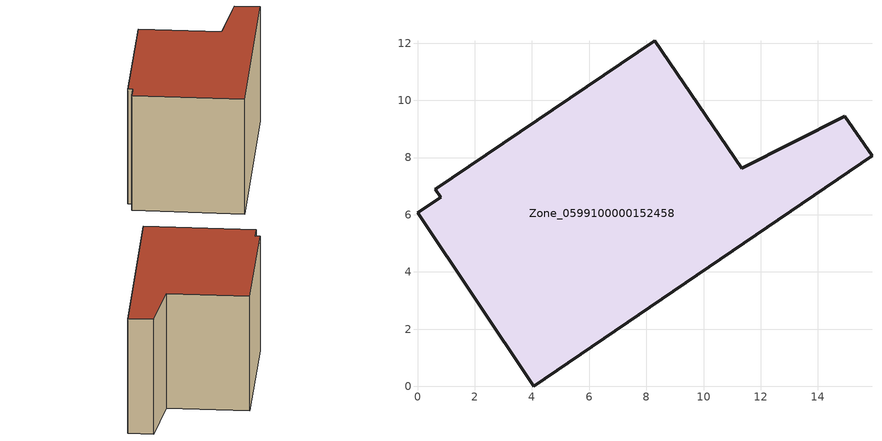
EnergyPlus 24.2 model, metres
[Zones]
Zone_0599100000152458
 floor ground (C_G): 0.82,6.62 0.63,6.89 8.3,12.09 11.33,7.63 14.93,9.45 15.89,8.06 4.06,0 0,6.07 z0
 wall outside (C_F): 4.06,0 15.89,8.06 14.93,9.45 11.33,7.63 8.3,12.09 0.63,6.89 0.82,6.62 0,6.07 4.06,0 z0:8.14
 roof outside (C_R): 11.33,7.63 8.3,12.09 0.63,6.89 0.82,6.62 0,6.07 4.06,0 15.89,8.06 14.93,9.45 z8.14
[BUILDING]
Pand.0599100000152458: North Axis=0; Terrain=City; Loads Convergence Tolerance Value=0.04; Temperature Convergence Tolerance Value=0.4; Solar Distribution=FullExterior; Maximum Number of Warmup Days=25; Minimum Number of Warmup Days=1
[Site:Location]
Rotterdam.The.Hague.AP_ZH_NLD Design_Conditions: Latitude=51.96; Longitude=4.45; Time Zone=1; Elevation=-4.5
[SITE:GROUNDTEMPERATURE:BUILDINGSURFACE]
18, 18, 18, 18, 18, 18, 18, 18, 18, 18, 18, 18
[MATERIAL] Thermal Absorptance=0.9; Solar Absorptance=0.7; Visible Absorptance=0.7
Name | Roughness | Thickness | Conductivity | Density | Specific Heat
G.TI.1965-1974 | MediumSmooth | 0.15 | 0.882353 | 540 | 1210
F.TI.1965-1974 | Rough | 0.3 | 0.697674 | 1920 | 840
R.TI.1965-1974 | MediumRough | 0.2 | 0.232558 | 1500 | 1000
[CONSTRUCTION]
C_G: G.TI.1965-1974
C_F: F.TI.1965-1974
C_R: R.TI.1965-1974
[ZONE]
Zone_0599100000152458: Type=1; Multiplier=1; Ceiling Height=Autocalculate; Volume=Autocalculate; Floor Area=autocalculate; Part of Total Floor Area=Yes
[ZONEINFILTRATION:DESIGNFLOWRATE]
Infil_Zone_0599100000152458: Zone or ZoneList or Space or SpaceList=Zone_0599100000152458; Schedule=AlwaysOn; Design Flow Rate Calculation Method=Flow/Area; Flow Rate per Floor Area=0.003; Constant Term Coefficient=1; Temperature Term Coefficient=0; Velocity Term Coefficient=0; Velocity Squared Term Coefficient=0
[HVACTEMPLATE:ZONE:IDEALLOADSAIRSYSTEM]
Zone_0599100000152458: Maximum Heating Supply Air Temperature=50; Minimum Cooling Supply Air Temperature=13; Maximum Heating Supply Air Humidity Ratio=0.0156; Minimum Cooling Supply Air Humidity Ratio=0.0077; Heating Limit=NoLimit; Cooling Limit=NoLimit; Dehumidification Control Type=ConstantSensibleHeatRatio; Cooling Sensible Heat Ratio=0.7; Dehumidification Setpoint=60; Humidification Control Type=None; Humidification Setpoint=30; Outdoor Air Method=None; Outdoor Air Flow Rate per Person=0.00944; Outdoor Air Flow Rate per Zone Floor Area=0; Outdoor Air Flow Rate per Zone=0; Demand Controlled Ventilation Type=None; Outdoor Air Economizer Type=NoEconomizer; Heat Recovery Type=None; Sensible Heat Recovery Effectiveness=0.7; Latent Heat Recovery Effectiveness=0.65
[ZONECONTROL:THERMOSTAT]
ThermostatControl_Zone_0599100000152458: Zone or ZoneList=Zone_0599100000152458; Control Type Schedule=DualSetpointControlType; Control 1=Thermostat_Zone_0599100000152458; Temperature Difference Between Cutout And Setpoint=0
[THERMOSTATSETPOINT:DUALSETPOINT]
Thermostat_Zone_0599100000152458: Heating Setpoint Temperature Schedule=HeatingSetpoint_Zone_0599100000152458; Cooling Setpoint Temperature Schedule=CoolingSetpoint_Zone_0599100000152458
[SCHEDULE:COMPACT]
HeatingSetpoint_Zone_0599100000152458: Through: 12/31, For: AllDays, Until: 24:00, 21
CoolingSetpoint_Zone_0599100000152458: Through: 12/31, For: AllDays, Until: 24:00, 24
DualSetpointControlType: Through: 12/31, For: AllDays, Until: 24:00, 4
AlwaysOn: Through: 12/31, For: AllDays, Until: 24:00, 1
